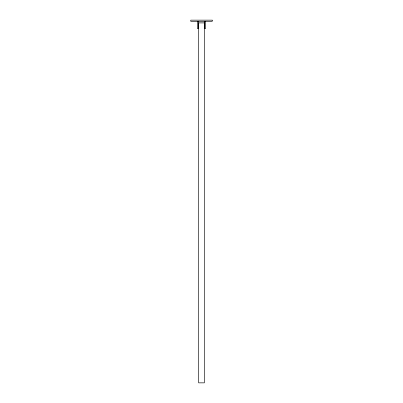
<?xml version="1.0" encoding="UTF-8"?>
<svg xmlns="http://www.w3.org/2000/svg" width="403" height="403" viewBox="0 0 403 403"><rect width="100%" height="100%" fill="white"/><g stroke="black" fill="none" stroke-linecap="round" stroke-linejoin="round"><path stroke-width="0.6" d="M205.681 21.344L205.681 28.507L204.487 28.507L204.487 21.344M198.513 21.344L198.513 28.507L197.319 28.507L197.319 21.344M212.245 20.15L190.755 20.15L190.755 21.344L212.245 21.344L212.245 20.15M204.381 22.895L198.619 22.895L198.619 382.85L204.381 382.85L204.381 22.895"/></g></svg>
